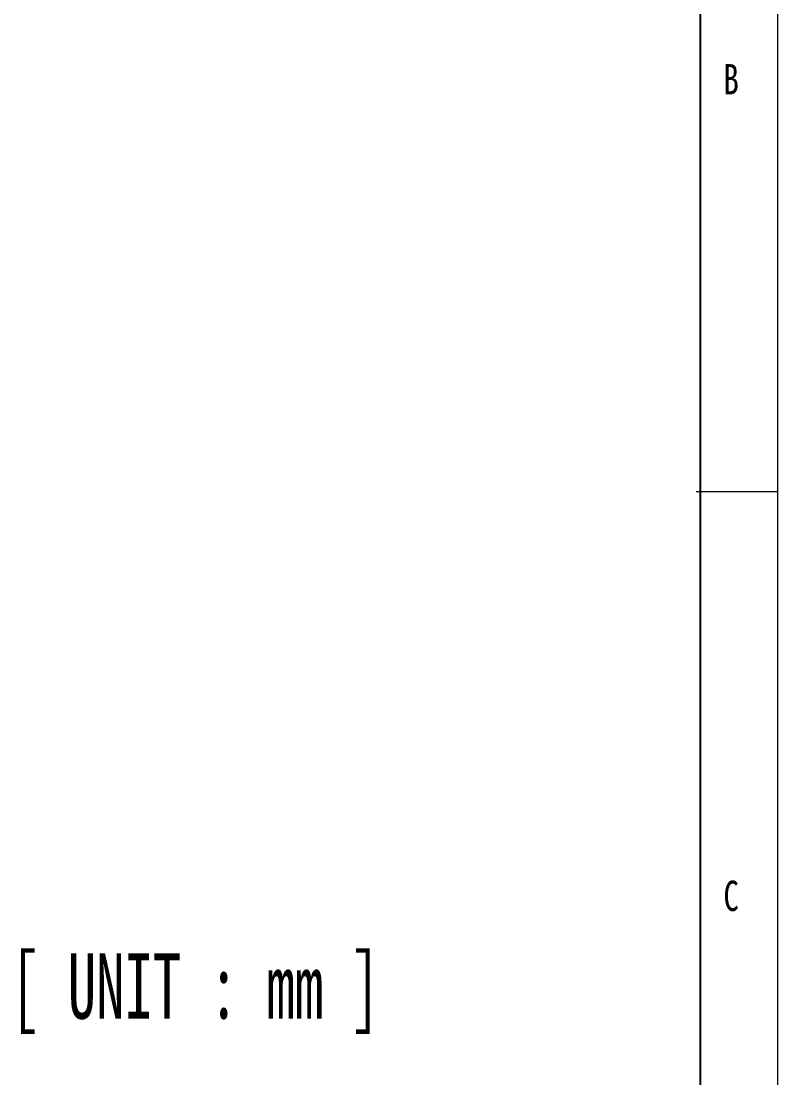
# Paper-space layout '시트2-ENG' of a CAD drawing. Header units: millimetres. Extents: x 5 to 415, y 5 to 292.
# Drawn here: x 368.7 to 415, y 162.6 to 227.3 of the extents above; entities that cross this region are included whole.
import ezdxf

# ---------------------------------------------------------------- set-up
doc = ezdxf.new("R2010")
doc.units = ezdxf.units.MM
doc.linetypes.add('CENTERX2', pattern=[20.32, 12.7, -2.54, 2.54, -2.54])
doc.layers.add('CENTER_LINE', color=7, linetype='CENTERX2')
doc.layers.add('NOTES', color=7, linetype='Continuous')
doc.styles.add('SLDTEXTSTYLE1', font='TXT', dxfattribs={"width": 0.638462})
doc.styles.add('SLDTEXTSTYLE3', font='TXT', dxfattribs={"width": 0.75})

psp = doc.layouts.new('시트2-ENG')

# ---------------------------------------------------------------- linework, layer by layer
at = {"color": 7, "linetype": 'Continuous', "lineweight": 18}
for p, q in [((415, 5), (415, 292)), ((410, 198.5), (415, 198.5))]:
    psp.add_line(p, q, dxfattribs=at)
at = {"layer": 'NOTES', "color": 7}
psp.add_line((410.25, 287), (410.25, 10), dxfattribs=at)

# ---------------------------------------------------------------- texts
at = {"color": 7, "linetype": 'Continuous', "lineweight": 0, "char_height": 1.852, "attachment_point": 1, "style": 'SLDTEXTSTYLE3'}
for s, insert in [('B', (411.667, 224.668)), ('C', (411.667, 174.668))]:
    psp.add_mtext(s, dxfattribs=dict(at, insert=insert))
at = {"layer": 'CENTER_LINE', "insert": (368.039, 170.221), "char_height": 4, "attachment_point": 1, "style": 'SLDTEXTSTYLE1'}
psp.add_mtext('[ UNIT : mm ]', dxfattribs=at)

doc.saveas('drawing.dxf')
